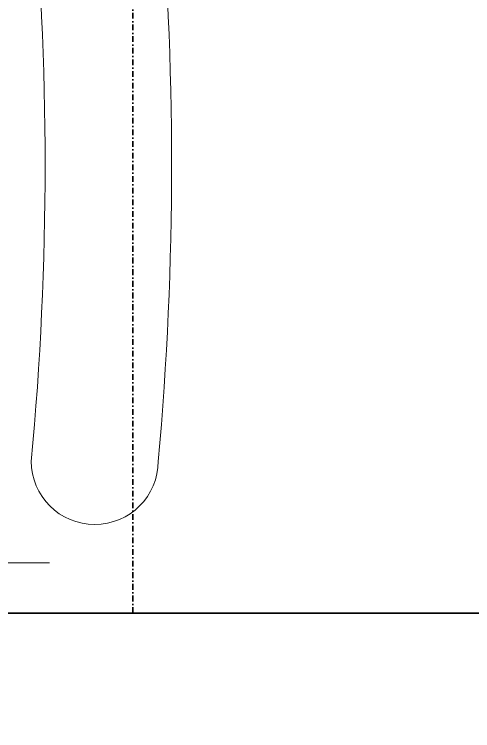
# Model space of a CAD drawing. Extents: x -12260 to 184725, y -29287 to 19916.
# Drawn here: x 26053 to 26306.6, y 2574.9 to 2971.3 of the extents above; entities that cross this region are included whole.
import ezdxf
from ezdxf.enums import TextEntityAlignment as Align

# ---------------------------------------------------------------- set-up
doc = ezdxf.new("R2010")
doc.units = 0
doc.header["$LTSCALE"] = 0.25
doc.linetypes.add('DASHDOT', pattern=[25.4, 12.7, -6.35, 0, -6.35])
doc.layers.add('01-First Floor-FUR$0$FALSE CEILING', color=251, linetype='Continuous')
for name, color, linetype, lineweight in [('01-First Floor-FUR$0$LOADING', 253, 'Continuous', 5), ('E-LITE-CIRC-NUMB', 6, 'Continuous', 25), ('E-LITE-CLNG', 150, 'Continuous', 35), ('E-LITE-CLNG-CNDT', 6, 'DASHDOT', 35), ('E-LITE-CTRL', 6, 'Continuous', 25), ('E-LITE-IDEN', 6, 'Continuous', 25)]:
    doc.layers.add(name, color=color, linetype=linetype, lineweight=lineweight)
doc.styles.add('DC_SIMPLEX', font='SIMPLEX.shx', dxfattribs={"width": 0.7})

# ---------------------------------------------------------------- blocks, each defined once
blk = doc.blocks.new('*U24')
blk.add_lwpolyline([(-300, 300), (-300, -300), (300, -300), (300, 300)], close=True)
at = {"layer": 'E-LITE-CIRC-NUMB', "style": 'DC_SIMPLEX', "width": 0.7, "flags": 8}
blk.add_attdef('CIRCUIT', text='', height=200, rotation=0, dxfattribs=at).set_placement((-473.9, 300), align=Align.RIGHT)
at = {"layer": 'E-LITE-CTRL', "style": 'DC_SIMPLEX', "width": 0.7, "flags": 8}
blk.add_attdef('CONTROL', (1118.9, -935), '', height=200, rotation=360, dxfattribs=at)
at = {"layer": 'E-LITE-IDEN', "style": 'DC_SIMPLEX', "width": 0.7, "flags": 8}
blk.add_attdef('TYPE', (460.41, 457.65), '', height=200, rotation=360, dxfattribs=at)
blk = doc.blocks.new('01-First Floor-FUR$0$GF21018-P')
at = {"color": 0}
blk.add_line((0.22049, 0.47563), (0.22049, 0.0675), dxfattribs=at)
for centre, radius, start, end in [((0, 1.84674), 1.77674, 264.69456, 275.30527), ((0.16409, 0.0425), 0.03511, 270, 90), ((0, 1.83136), 1.83136, 264.85322, 275.14698)]:
    blk.add_arc(centre, radius, start, end, dxfattribs=at)
blk = doc.blocks.new('01-First Floor-FUR')
at = {"layer": '01-First Floor-FUR$0$FALSE CEILING', "linetype": 'Continuous'}
blk.add_line((25215.56, 2640), (29215.56, 2640), dxfattribs=at)
at = {"layer": '01-First Floor-FUR$0$LOADING', "extrusion": (7.77426e-06, 2.24021e-05, 1), "xscale": -1000, "yscale": 1000.000000000001, "zscale": 1000, "rotation": 90.00141075505213}
blk.add_blockref('01-First Floor-FUR$0$GF21018-P', (26140.04, 2888.17, 0.17), dxfattribs=at)

msp = doc.modelspace()

# ---------------------------------------------------------------- linework, layer by layer
at = {"layer": 'E-LITE-CLNG-CNDT'}
msp.add_lwpolyline([(26118.63, 2639.98), (26118.63, 3839.98)], dxfattribs=at)

# ---------------------------------------------------------------- block references
at = {"layer": 'E-LITE-CLNG', "xscale": -1}
msp.add_blockref('*U24', (26115.55, 2339.98), dxfattribs=at)
at = {"layer": 'E-LITE-CLNG-CNDT'}
msp.add_blockref('01-First Floor-FUR', (0, 0), dxfattribs=at)

doc.saveas('drawing.dxf')
